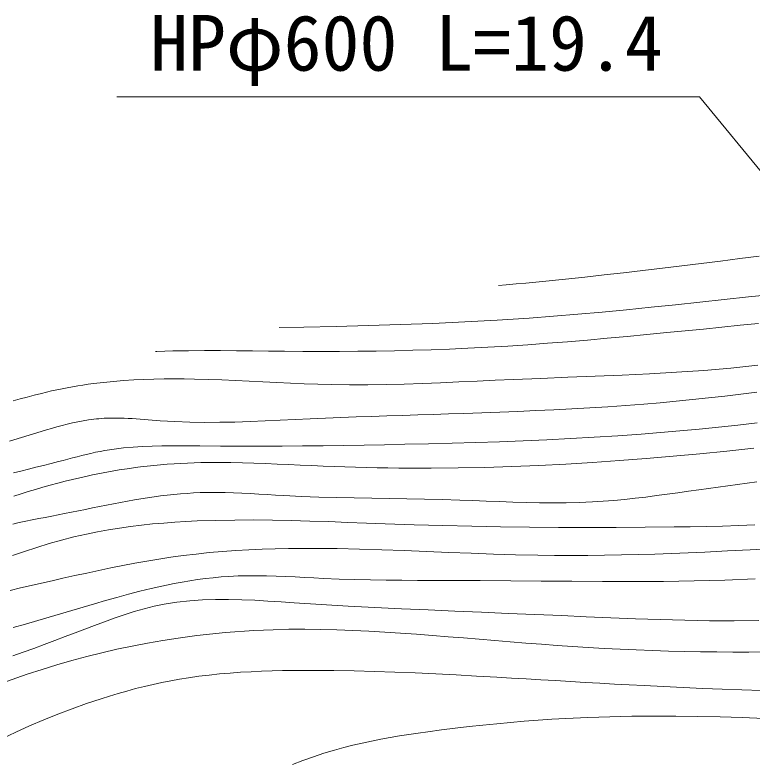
# Model space of a CAD drawing. Units: millimetres, scale not verified. Extents: x 40000 to 680000, y 20000 to 380000.
# Drawn here: x 349228 to 373467, y 316240 to 340809 of the extents above; entities that cross this region are included whole.
import ezdxf
from ezdxf.enums import TextEntityAlignment as Align

# ---------------------------------------------------------------- set-up
doc = ezdxf.new("R2010")
doc.units = ezdxf.units.MM
doc.header["$LTSCALE"] = 1000
doc.layers.add('M-BGD', color=7, linetype='Continuous', lineweight=13)
doc.layers.add('M-STR-HTXT', color=7, linetype='Continuous', lineweight=13)
doc.styles.add('ＭＳ ゴシック', font='')
doc.styles.get('ＭＳ ゴシック').set_extended_font_data('MS Gothic')

msp = doc.modelspace()

# ---------------------------------------------------------------- linework, layer by layer
at = {"layer": 'M-BGD'}
for p, q in [((372429, 332717), (371791, 332639)), ((373067, 332795), (372429, 332717)), ((373705, 332872), (373067, 332795)), ((370517, 332483), (369880, 332407)), ((371154, 332561), (370517, 332483)), ((371791, 332639), (371154, 332561)), ((367968, 332188), (367330, 332119)), ((368605, 332259), (367968, 332188)), ((369243, 332332), (368605, 332259)), ((369880, 332407), (369243, 332332)), ((365382, 331935), (365125, 331915)), ((365707, 331962), (365382, 331935)), ((366032, 331991), (365707, 331962)), ((366356, 332021), (366032, 331991)), ((366681, 332053), (366356, 332021)), ((367005, 332086), (366681, 332053)), ((367330, 332119), (367005, 332086)), ((371747, 331367), (372549, 331453)), ((372549, 331453), (373352, 331539)), ((373352, 331539), (374156, 331624)), ((369342, 331116), (370144, 331197)), ((370144, 331197), (370945, 331281)), ((370945, 331281), (371747, 331367)), ((366938, 330898), (367740, 330965)), ((367740, 330965), (368541, 331038)), ((368541, 331038), (369342, 331116)), ((362967, 330666), (364024, 330713)), ((364024, 330713), (365081, 330769)), ((365081, 330769), (366136, 330837)), ((366136, 330837), (366938, 330898)), ((357922, 330526), (358731, 330544)), ((358731, 330544), (359791, 330568)), ((359791, 330568), (360850, 330595)), ((360850, 330595), (361909, 330627)), ((361909, 330627), (362967, 330666)), ((371265, 330420), (371868, 330481)), ((371868, 330481), (372471, 330541)), ((372471, 330541), (373073, 330602)), ((373073, 330602), (373676, 330663)), ((368705, 330176), (369358, 330235)), ((369358, 330235), (370010, 330297)), ((370010, 330297), (370662, 330361)), ((370662, 330361), (371265, 330420)), ((365434, 329921), (366089, 329965)), ((366089, 329965), (366743, 330012)), ((366743, 330012), (367397, 330064)), ((367397, 330064), (368051, 330118)), ((368051, 330118), (368705, 330176)), ((353848, 329741), (353891, 329743)), ((353891, 329743), (354415, 329758)), ((354415, 329758), (354939, 329766)), ((354939, 329766), (355464, 329770)), ((355464, 329770), (355989, 329769)), ((355989, 329769), (356513, 329766)), ((356513, 329766), (357038, 329761)), ((357038, 329761), (357563, 329755)), ((357563, 329755), (358088, 329750)), ((358088, 329750), (358692, 329746)), ((358692, 329746), (359296, 329744)), ((359296, 329744), (359900, 329745)), ((359900, 329745), (360504, 329750)), ((360504, 329750), (361108, 329757)), ((361108, 329757), (361711, 329767)), ((361711, 329767), (362315, 329781)), ((362315, 329781), (362918, 329800)), ((362918, 329800), (363521, 329822)), ((363521, 329822), (364125, 329848)), ((364125, 329848), (364780, 329882)), ((364780, 329882), (365434, 329921)), ((372766, 329198), (373653, 329293)), ((369200, 328963), (370094, 329005)), ((370094, 329005), (370986, 329057)), ((370986, 329057), (371877, 329120)), ((371877, 329120), (372766, 329198)), ((351808, 328686), (352138, 328726)), ((352138, 328726), (352469, 328759)), ((352469, 328759), (352801, 328787)), ((352801, 328787), (353133, 328808)), ((353133, 328808), (353465, 328824)), ((353465, 328824), (353798, 328835)), ((353798, 328835), (354131, 328841)), ((354131, 328841), (354464, 328843)), ((354464, 328843), (354797, 328841)), ((354797, 328841), (355130, 328836)), ((355130, 328836), (355581, 328824)), ((355581, 328824), (356032, 328808)), ((356032, 328808), (356483, 328789)), ((356483, 328789), (356934, 328767)), ((356934, 328767), (357384, 328744)), ((357384, 328744), (357835, 328721)), ((363225, 328714), (363824, 328741)), ((363824, 328741), (364423, 328768)), ((364423, 328768), (365022, 328796)), ((365022, 328796), (365622, 328823)), ((365622, 328823), (366516, 328859)), ((366516, 328859), (367411, 328892)), ((367411, 328892), (368306, 328926)), ((368306, 328926), (369200, 328963)), ((350435, 328445), (350605, 328481)), ((350605, 328481), (350776, 328516)), ((350776, 328516), (350947, 328549)), ((350947, 328549), (351119, 328581)), ((351119, 328581), (351291, 328610)), ((351291, 328610), (351463, 328637)), ((351463, 328637), (351635, 328663)), ((351635, 328663), (351808, 328686)), ((357835, 328721), (358285, 328699)), ((358285, 328699), (358735, 328680)), ((358735, 328680), (359185, 328664)), ((359185, 328664), (359635, 328652)), ((359635, 328652), (360233, 328645)), ((360233, 328645), (360831, 328646)), ((360831, 328646), (361430, 328655)), ((361430, 328655), (362028, 328670)), ((362028, 328670), (362626, 328690)), ((362626, 328690), (363225, 328714)), ((349402, 328180), (349633, 328244)), ((349633, 328244), (349864, 328306)), ((349864, 328306), (350096, 328365)), ((350096, 328365), (350265, 328406)), ((350265, 328406), (350435, 328445)), ((372568, 328274), (372038, 328215)), ((373099, 328336), (372568, 328274)), ((373629, 328400), (373099, 328336)), ((349172, 328114), (349402, 328180)), ((369912, 328011), (369321, 327965)), ((370444, 328056), (369912, 328011)), ((370975, 328106), (370444, 328056)), ((371507, 328159), (370975, 328106)), ((372038, 328215), (371507, 328159)), ((365175, 327750), (364583, 327728)), ((365768, 327772), (365175, 327750)), ((366361, 327797), (365768, 327772)), ((366953, 327824), (366361, 327797)), ((367545, 327854), (366953, 327824)), ((368137, 327887), (367545, 327854)), ((368729, 327924), (368137, 327887)), ((369321, 327965), (368729, 327924)), ((351821, 327515), (351645, 327492)), ((351906, 327524), (351821, 327515)), ((351992, 327532), (351906, 327524)), ((352079, 327539), (351992, 327532)), ((352165, 327544), (352079, 327539)), ((352251, 327549), (352165, 327544)), ((352338, 327552), (352251, 327549)), ((352424, 327553), (352338, 327552)), ((352511, 327554), (352424, 327553)), ((352598, 327554), (352511, 327554)), ((352684, 327553), (352598, 327554)), ((352816, 327549), (352684, 327553)), ((352948, 327543), (352816, 327549)), ((353079, 327535), (352948, 327543)), ((353211, 327527), (353079, 327535)), ((353342, 327517), (353211, 327527)), ((353474, 327506), (353342, 327517)), ((353605, 327496), (353474, 327506)), ((358439, 327502), (357945, 327478)), ((358933, 327525), (358439, 327502)), ((359439, 327547), (358933, 327525)), ((359945, 327568), (359439, 327547)), ((360451, 327588), (359945, 327568)), ((360957, 327607), (360451, 327588)), ((361462, 327625), (360957, 327607)), ((361968, 327642), (361462, 327625)), ((362474, 327658), (361968, 327642)), ((362979, 327675), (362474, 327658)), ((363485, 327691), (362979, 327675)), ((363990, 327708), (363485, 327691)), ((364583, 327728), (363990, 327708)), ((350606, 327261), (350434, 327212)), ((350778, 327307), (350606, 327261)), ((350950, 327351), (350778, 327307)), ((351123, 327393), (350950, 327351)), ((351296, 327430), (351123, 327393)), ((351470, 327463), (351296, 327430)), ((351645, 327492), (351470, 327463)), ((353736, 327485), (353605, 327496)), ((353868, 327474), (353736, 327485)), ((353999, 327464), (353868, 327474)), ((354491, 327435), (353999, 327464)), ((354984, 327418), (354491, 327435)), ((355477, 327411), (354984, 327418)), ((355970, 327413), (355477, 327411)), ((356464, 327422), (355970, 327413)), ((356958, 327437), (356464, 327422)), ((357451, 327456), (356958, 327437)), ((357945, 327478), (357451, 327456)), ((371732, 327189), (372367, 327254)), ((372367, 327254), (373001, 327322)), ((373001, 327322), (373634, 327396)), ((350092, 327112), (349045, 326795)), ((350263, 327162), (350092, 327112)), ((350434, 327212), (350263, 327162)), ((369049, 326969), (369825, 327025)), ((369825, 327025), (370461, 327075)), ((370461, 327075), (371097, 327130)), ((371097, 327130), (371732, 327189)), ((364385, 326749), (365162, 326775)), ((365162, 326775), (365940, 326804)), ((365940, 326804), (366717, 326838)), ((366717, 326838), (367495, 326876)), ((367495, 326876), (368272, 326920)), ((368272, 326920), (369049, 326969)), ((352186, 326486), (352494, 326534)), ((352494, 326534), (352803, 326572)), ((352803, 326572), (353114, 326600)), ((353114, 326600), (353426, 326620)), ((353426, 326620), (353739, 326633)), ((353739, 326633), (354053, 326640)), ((354053, 326640), (354367, 326643)), ((354367, 326643), (354682, 326642)), ((354682, 326642), (354996, 326640)), ((354996, 326640), (355311, 326636)), ((355311, 326636), (355989, 326631)), ((355989, 326631), (356665, 326629)), ((356665, 326629), (357340, 326629)), ((357340, 326629), (358015, 326632)), ((358015, 326632), (358688, 326636)), ((358688, 326636), (359362, 326643)), ((359362, 326643), (360035, 326652)), ((360035, 326652), (360708, 326663)), ((360708, 326663), (361381, 326675)), ((361381, 326675), (362054, 326689)), ((362054, 326689), (362830, 326707)), ((362830, 326707), (363607, 326726)), ((363607, 326726), (364385, 326749)), ((373529, 326563), (372642, 326468)), ((351119, 326242), (351271, 326281)), ((351271, 326281), (351423, 326319)), ((351423, 326319), (351575, 326356)), ((351575, 326356), (351727, 326392)), ((351727, 326392), (351880, 326426)), ((351880, 326426), (352033, 326457)), ((352033, 326457), (352186, 326486)), ((370873, 326297), (369990, 326222)), ((371755, 326379), (370873, 326297)), ((372642, 326468), (371755, 326379)), ((350167, 325997), (350415, 326059)), ((350415, 326059), (350663, 326123)), ((350663, 326123), (350815, 326162)), ((350815, 326162), (350967, 326202)), ((350967, 326202), (351119, 326242)), ((354237, 326033), (354017, 326015)), ((354459, 326048), (354237, 326033)), ((354680, 326061), (354459, 326048)), ((354901, 326072), (354680, 326061)), ((355123, 326080), (354901, 326072)), ((355344, 326087), (355123, 326080)), ((355566, 326091), (355344, 326087)), ((355946, 326093), (355566, 326091)), ((356326, 326090), (355946, 326093)), ((356707, 326082), (356326, 326090)), ((357087, 326071), (356707, 326082)), ((357467, 326057), (357087, 326071)), ((357847, 326041), (357467, 326057)), ((358227, 326023), (357847, 326041)), ((358608, 326005), (358227, 326023)), ((367339, 326040), (366455, 325995)), ((368224, 326093), (367339, 326040)), ((369107, 326154), (368224, 326093)), ((369990, 326222), (369107, 326154)), ((349176, 325748), (349424, 325811)), ((349424, 325811), (349671, 325873)), ((349671, 325873), (349919, 325935)), ((349919, 325935), (350167, 325997)), ((352303, 325785), (352128, 325753)), ((352477, 325816), (352303, 325785)), ((352652, 325846), (352477, 325816)), ((352828, 325873), (352652, 325846)), ((353003, 325899), (352828, 325873)), ((353179, 325924), (353003, 325899)), ((353355, 325946), (353179, 325924)), ((353575, 325972), (353355, 325946)), ((353796, 325995), (353575, 325972)), ((354017, 326015), (353796, 325995)), ((358988, 325988), (358608, 326005)), ((359368, 325971), (358988, 325988)), ((359722, 325957), (359368, 325971)), ((360077, 325945), (359722, 325957)), ((360431, 325934), (360077, 325945)), ((360786, 325925), (360431, 325934)), ((361140, 325917), (360786, 325925)), ((361495, 325911), (361140, 325917)), ((361850, 325907), (361495, 325911)), ((362204, 325904), (361850, 325907)), ((362559, 325903), (362204, 325904)), ((362914, 325904), (362559, 325903)), ((363799, 325913), (362914, 325904)), ((364684, 325931), (363799, 325913)), ((365570, 325958), (364684, 325931)), ((366455, 325995), (365570, 325958)), ((351118, 325532), (350875, 325472)), ((351362, 325590), (351118, 325532)), ((351607, 325646), (351362, 325590)), ((351780, 325683), (351607, 325646)), ((351954, 325719), (351780, 325683)), ((352128, 325753), (351954, 325719)), ((350391, 325343), (350149, 325276)), ((350633, 325409), (350391, 325343)), ((350875, 325472), (350633, 325409)), ((372987, 325367), (372354, 325282)), ((373620, 325451), (372987, 325367)), ((349428, 325062), (349189, 324988)), ((349668, 325135), (349428, 325062)), ((349909, 325206), (349668, 325135)), ((350149, 325276), (349909, 325206)), ((354451, 325040), (354234, 325017)), ((354668, 325060), (354451, 325040)), ((354886, 325077), (354668, 325060)), ((355103, 325091), (354886, 325077)), ((355320, 325100), (355103, 325091)), ((355595, 325106), (355320, 325100)), ((355869, 325107), (355595, 325106)), ((356144, 325103), (355869, 325107)), ((356419, 325094), (356144, 325103)), ((356693, 325083), (356419, 325094)), ((356968, 325069), (356693, 325083)), ((357243, 325053), (356968, 325069)), ((357518, 325037), (357243, 325053)), ((370674, 325048), (370324, 325001)), ((371023, 325096), (370674, 325048)), ((371373, 325145), (371023, 325096)), ((371722, 325194), (371373, 325145)), ((372354, 325282), (371722, 325194)), ((352925, 324819), (352695, 324777)), ((353155, 324860), (352925, 324819)), ((353370, 324896), (353155, 324860)), ((353586, 324930), (353370, 324896)), ((353802, 324961), (353586, 324930)), ((354018, 324990), (353802, 324961)), ((354234, 325017), (354018, 324990)), ((357793, 325020), (357518, 325037)), ((358067, 325005), (357793, 325020)), ((358646, 324977), (358067, 325005)), ((359224, 324955), (358646, 324977)), ((359803, 324938), (359224, 324955)), ((360381, 324925), (359803, 324938)), ((360959, 324914), (360381, 324925)), ((361538, 324904), (360959, 324914)), ((362116, 324895), (361538, 324904)), ((362695, 324884), (362116, 324895)), ((363274, 324871), (362695, 324884)), ((363853, 324854), (363274, 324871)), ((364290, 324839), (363853, 324854)), ((364728, 324822), (364290, 324839)), ((365165, 324805), (364728, 324822)), ((365603, 324790), (365165, 324805)), ((368574, 324816), (368223, 324793)), ((368925, 324844), (368574, 324816)), ((369275, 324877), (368925, 324844)), ((369625, 324915), (369275, 324877)), ((369975, 324956), (369625, 324915)), ((370324, 325001), (369975, 324956)), ((351550, 324550), (351321, 324504)), ((351779, 324597), (351550, 324550)), ((352008, 324643), (351779, 324597)), ((352236, 324689), (352008, 324643)), ((352466, 324733), (352236, 324689)), ((352695, 324777), (352466, 324733)), ((366040, 324777), (365603, 324790)), ((366477, 324767), (366040, 324777)), ((366914, 324763), (366477, 324767)), ((367351, 324765), (366914, 324763)), ((367787, 324775), (367351, 324765)), ((368223, 324793), (367787, 324775)), ((350437, 324329), (350223, 324288)), ((350650, 324371), (350437, 324329)), ((350863, 324412), (350650, 324371)), ((351092, 324458), (350863, 324412)), ((351321, 324504), (351092, 324458)), ((349371, 324115), (349160, 324067)), ((349584, 324160), (349371, 324115)), ((349797, 324204), (349584, 324160)), ((350010, 324247), (349797, 324204)), ((350223, 324288), (350010, 324247)), ((353389, 324030), (353754, 324069)), ((353754, 324069), (354120, 324101)), ((354120, 324101), (354486, 324128)), ((354486, 324128), (354852, 324151)), ((354852, 324151), (355219, 324168)), ((355219, 324168), (355838, 324189)), ((355838, 324189), (356456, 324200)), ((356456, 324200), (357075, 324201)), ((357075, 324201), (357694, 324195)), ((357694, 324195), (358312, 324183)), ((358312, 324183), (358930, 324166)), ((358930, 324166), (359549, 324146)), ((359549, 324146), (360167, 324123)), ((360167, 324123), (360785, 324100)), ((360785, 324100), (361403, 324077)), ((361403, 324077), (362352, 324046)), ((351941, 323811), (352301, 323877)), ((352301, 323877), (352662, 323935)), ((352662, 323935), (353025, 323986)), ((353025, 323986), (353389, 324030)), ((362352, 324046), (363302, 324019)), ((363302, 324019), (364251, 323997)), ((364251, 323997), (365200, 323980)), ((365200, 323980), (366150, 323967)), ((366150, 323967), (367100, 323959)), ((367100, 323959), (368050, 323955)), ((368050, 323955), (369000, 323956)), ((369000, 323956), (369951, 323962)), ((369951, 323962), (370903, 323972)), ((370903, 323972), (371434, 323979)), ((371434, 323979), (371965, 323989)), ((371965, 323989), (372497, 324003)), ((372497, 324003), (373027, 324020)), ((373027, 324020), (373558, 324043)), ((350760, 323538), (351170, 323643)), ((351170, 323643), (351582, 323738)), ((351582, 323738), (351941, 323811)), ((349947, 323300), (350353, 323424)), ((350353, 323424), (350760, 323538)), ((349143, 323030), (349544, 323169)), ((349544, 323169), (349947, 323300)), ((354758, 323030), (355189, 323082)), ((355189, 323082), (355620, 323127)), ((355620, 323127), (356053, 323164)), ((356053, 323164), (356487, 323195)), ((356487, 323195), (356920, 323220)), ((356920, 323220), (357355, 323239)), ((357355, 323239), (357790, 323253)), ((357790, 323253), (358225, 323261)), ((358225, 323261), (358660, 323266)), ((358660, 323266), (359095, 323266)), ((359095, 323266), (359829, 323259)), ((359829, 323259), (360563, 323244)), ((360563, 323244), (361296, 323222)), ((361296, 323222), (362029, 323195)), ((362029, 323195), (362762, 323166)), ((362762, 323166), (363495, 323136)), ((363495, 323136), (364228, 323106)), ((364228, 323106), (364960, 323080)), ((364960, 323080), (365693, 323058)), ((369717, 323066), (370266, 323082)), ((370266, 323082), (370814, 323101)), ((370814, 323101), (371362, 323123)), ((371362, 323123), (371910, 323146)), ((371910, 323146), (372658, 323181)), ((372658, 323181), (373405, 323220)), ((373405, 323220), (374151, 323263)), ((353169, 322777), (353565, 322848)), ((353565, 322848), (353962, 322915)), ((353962, 322915), (354359, 322976)), ((354359, 322976), (354758, 323030)), ((365693, 323058), (366426, 323043)), ((366426, 323043), (366975, 323037)), ((366975, 323037), (367523, 323035)), ((367523, 323035), (368071, 323037)), ((368071, 323037), (368620, 323043)), ((368620, 323043), (369169, 323053)), ((369169, 323053), (369717, 323066)), ((351984, 322540), (352378, 322622)), ((352378, 322622), (352773, 322701)), ((352773, 322701), (353169, 322777)), ((350801, 322283), (351195, 322370)), ((351195, 322370), (351589, 322456)), ((351589, 322456), (351984, 322540)), ((356262, 322345), (356005, 322327)), ((356572, 322360), (356262, 322345)), ((356883, 322367), (356572, 322360)), ((357194, 322367), (356883, 322367)), ((357505, 322362), (357194, 322367)), ((357816, 322353), (357505, 322362)), ((358127, 322341), (357816, 322353)), ((358439, 322327), (358127, 322341)), ((349758, 322047), (350106, 322127)), ((350106, 322127), (350453, 322205)), ((350453, 322205), (350801, 322283)), ((354469, 322111), (354215, 322060)), ((354724, 322158), (354469, 322111)), ((354979, 322201), (354724, 322158)), ((355235, 322240), (354979, 322201)), ((355491, 322274), (355235, 322240)), ((355748, 322303), (355491, 322274)), ((356005, 322327), (355748, 322303)), ((358750, 322311), (358439, 322327)), ((359062, 322295), (358750, 322311)), ((359373, 322280), (359062, 322295)), ((359889, 322260), (359373, 322280)), ((360404, 322243), (359889, 322260)), ((360919, 322231), (360404, 322243)), ((361434, 322223), (360919, 322231)), ((361949, 322217), (361434, 322223)), ((362465, 322213), (361949, 322217)), ((362980, 322211), (362465, 322213)), ((363495, 322210), (362980, 322211)), ((364010, 322208), (363495, 322210)), ((364525, 322207), (364010, 322208)), ((365530, 322201), (364525, 322207)), ((366536, 322192), (365530, 322201)), ((367541, 322184), (366536, 322192)), ((368547, 322179), (367541, 322184)), ((369553, 322178), (368547, 322179)), ((370558, 322183), (369553, 322178)), ((371563, 322197), (370558, 322183)), ((372568, 322223), (371563, 322197)), ((373571, 322261), (372568, 322223)), ((349066, 321882), (349412, 321966)), ((349412, 321966), (349758, 322047)), ((353333, 321857), (352957, 321759)), ((353710, 321948), (353333, 321857)), ((353962, 322006), (353710, 321948)), ((354215, 322060), (353962, 322006)), ((352584, 321657), (352211, 321552)), ((352957, 321759), (352584, 321657)), ((351839, 321444), (351468, 321334)), ((352211, 321552), (351839, 321444)), ((353475, 321281), (353806, 321364)), ((353806, 321364), (354138, 321433)), ((354138, 321433), (354555, 321500)), ((354555, 321500), (354976, 321546)), ((354976, 321546), (355400, 321575)), ((355400, 321575), (355827, 321588)), ((355827, 321588), (356255, 321589)), ((356255, 321589), (356685, 321578)), ((356685, 321578), (357116, 321559)), ((357116, 321559), (357547, 321535)), ((357547, 321535), (357979, 321507)), ((357979, 321507), (358410, 321478)), ((358410, 321478), (359297, 321422)), ((359297, 321422), (360181, 321371)), ((360181, 321371), (361063, 321324)), ((350725, 321112), (350354, 321002)), ((351096, 321223), (350725, 321112)), ((351468, 321334), (351096, 321223)), ((352821, 321085), (353147, 321188)), ((353147, 321188), (353475, 321281)), ((361063, 321324), (361942, 321281)), ((361942, 321281), (362821, 321241)), ((362821, 321241), (363698, 321203)), ((363698, 321203), (364575, 321167)), ((364575, 321167), (365452, 321131)), ((365452, 321131), (366329, 321094)), ((349981, 320893), (349577, 320779)), ((350354, 321002), (349981, 320893)), ((352171, 320857), (352495, 320974)), ((352495, 320974), (352821, 321085)), ((366329, 321094), (367207, 321057)), ((367207, 321057), (368016, 321021)), ((368016, 321021), (368826, 320986)), ((368826, 320986), (369636, 320953)), ((369636, 320953), (370446, 320925)), ((370446, 320925), (371257, 320903)), ((371257, 320903), (372068, 320889)), ((372068, 320889), (372878, 320886)), ((372878, 320886), (373688, 320895)), ((349577, 320779), (349173, 320667)), ((351526, 320612), (351848, 320736)), ((351848, 320736), (352171, 320857)), ((350881, 320364), (351203, 320488)), ((351203, 320488), (351526, 320612)), ((354903, 320360), (355214, 320400)), ((355214, 320400), (355526, 320436)), ((355526, 320436), (355838, 320469)), ((355838, 320469), (356150, 320499)), ((356150, 320499), (356463, 320525)), ((356463, 320525), (356775, 320547)), ((356775, 320547), (357088, 320566)), ((357088, 320566), (357402, 320582)), ((357402, 320582), (357715, 320594)), ((357715, 320594), (358239, 320606)), ((358239, 320606), (358764, 320609)), ((358764, 320609), (359288, 320604)), ((359288, 320604), (359813, 320591)), ((359813, 320591), (360338, 320571)), ((360338, 320571), (360862, 320546)), ((360862, 320546), (361387, 320516)), ((361387, 320516), (361911, 320482)), ((361911, 320482), (362435, 320444)), ((362435, 320444), (362959, 320404)), ((362959, 320404), (363471, 320363)), ((350191, 320105), (350536, 320233)), ((350536, 320233), (350881, 320364)), ((353083, 320054), (353584, 320151)), ((353584, 320151), (354087, 320238)), ((354087, 320238), (354592, 320316)), ((354592, 320316), (354903, 320360)), ((363471, 320363), (363983, 320321)), ((363983, 320321), (364495, 320279)), ((364495, 320279), (365007, 320236)), ((365007, 320236), (365518, 320194)), ((365518, 320194), (366030, 320153)), ((366030, 320153), (366541, 320113)), ((349500, 319853), (349845, 319978)), ((349845, 319978), (350191, 320105)), ((352085, 319835), (352583, 319949)), ((352583, 319949), (353083, 320054)), ((366541, 320113), (367053, 320075)), ((367053, 320075), (367565, 320040)), ((367565, 320040), (368077, 320007)), ((368077, 320007), (368605, 319977)), ((368605, 319977), (369133, 319950)), ((369133, 319950), (369661, 319927)), ((369661, 319927), (370190, 319907)), ((370190, 319907), (370719, 319891)), ((370719, 319891), (371247, 319878)), ((349155, 319729), (349500, 319853)), ((351097, 319579), (351590, 319711)), ((351590, 319711), (352085, 319835)), ((371247, 319878), (371776, 319868)), ((371776, 319868), (372305, 319862)), ((372305, 319862), (372834, 319859)), ((372834, 319859), (373363, 319859)), ((373363, 319859), (374164, 319865)), ((350118, 319289), (350606, 319439)), ((350606, 319439), (351097, 319579)), ((349633, 319131), (350118, 319289)), ((355959, 319139), (356303, 319168)), ((356303, 319168), (356648, 319193)), ((356648, 319193), (356993, 319212)), ((356993, 319212), (357338, 319228)), ((357338, 319228), (357684, 319239)), ((357684, 319239), (358030, 319247)), ((358030, 319247), (358376, 319253)), ((358376, 319253), (359046, 319256)), ((359046, 319256), (359716, 319252)), ((359716, 319252), (360386, 319241)), ((360386, 319241), (361056, 319223)), ((361056, 319223), (361725, 319201)), ((361725, 319201), (362394, 319173)), ((362394, 319173), (363063, 319141)), ((348955, 318894), (349293, 319015)), ((349293, 319015), (349633, 319131)), ((354059, 318855), (354349, 318913)), ((354349, 318913), (354640, 318965)), ((354640, 318965), (354931, 319013)), ((354931, 319013), (355273, 319061)), ((355273, 319061), (355616, 319103)), ((355616, 319103), (355959, 319139)), ((363063, 319141), (363732, 319107)), ((363732, 319107), (364401, 319070)), ((364401, 319070), (365070, 319032)), ((365070, 319032), (365554, 319003)), ((365554, 319003), (366038, 318975)), ((366038, 318975), (366523, 318946)), ((366523, 318946), (367007, 318918)), ((367007, 318918), (367492, 318890)), ((352910, 318577), (353196, 318654)), ((353196, 318654), (353483, 318725)), ((353483, 318725), (353771, 318793)), ((353771, 318793), (354059, 318855)), ((367492, 318890), (367976, 318862)), ((367976, 318862), (368461, 318834)), ((368461, 318834), (368945, 318807)), ((368945, 318807), (369430, 318781)), ((369430, 318781), (369914, 318755)), ((369914, 318755), (370558, 318723)), ((370558, 318723), (371201, 318693)), ((371201, 318693), (371845, 318664)), ((371845, 318664), (372489, 318638)), ((352059, 318324), (352341, 318412)), ((352341, 318412), (352625, 318497)), ((352625, 318497), (352910, 318577)), ((372489, 318638), (373133, 318615)), ((373133, 318615), (373777, 318593)), ((351108, 317995), (351582, 318165)), ((351582, 318165), (352059, 318324)), ((350639, 317815), (351108, 317995)), ((350173, 317626), (350639, 317815)), ((366888, 317648), (367343, 317675)), ((367343, 317675), (368066, 317708)), ((368066, 317708), (368790, 317731)), ((368790, 317731), (369514, 317745)), ((369514, 317745), (370239, 317751)), ((370239, 317751), (370963, 317748)), ((370963, 317748), (371688, 317739)), ((371688, 317739), (372413, 317723)), ((372413, 317723), (373138, 317701)), ((373138, 317701), (373862, 317674)), ((349252, 317219), (349711, 317427)), ((349711, 317427), (350173, 317626)), ((364162, 317406), (364616, 317456)), ((364616, 317456), (365070, 317502)), ((365070, 317502), (365524, 317545)), ((365524, 317545), (365978, 317583)), ((365978, 317583), (366433, 317618)), ((366433, 317618), (366888, 317648)), ((348798, 317002), (349252, 317219)), ((362182, 317147), (362492, 317192)), ((362492, 317192), (362801, 317236)), ((362801, 317236), (363255, 317296)), ((363255, 317296), (363708, 317353)), ((363708, 317353), (364162, 317406)), ((360950, 316932), (361257, 316991)), ((361257, 316991), (361564, 317047)), ((361564, 317047), (361873, 317098)), ((361873, 317098), (362182, 317147)), ((359738, 316637), (360039, 316720)), ((360039, 316720), (360341, 316797)), ((360341, 316797), (360645, 316867)), ((360645, 316867), (360950, 316932)), ((359042, 316415), (359389, 316530)), ((359389, 316530), (359738, 316637)), ((358357, 316157), (358698, 316290)), ((358698, 316290), (359042, 316415))]:
    msp.add_line(p, q, dxfattribs=at)
at = {"layer": 'M-STR-HTXT'}
for p, q in [((371742, 338117), (352580, 338117)), ((400193, 303459), (371742, 338117))]:
    msp.add_line(p, q, dxfattribs=at)

# ---------------------------------------------------------------- texts
at = {"layer": 'M-STR-HTXT', "style": 'ＭＳ ゴシック'}
msp.add_text('HPφ600 L=19.4', height=1833, dxfattribs=at).set_placement((362102, 338426), align=Align.BOTTOM_CENTER)

doc.saveas('drawing.dxf')
